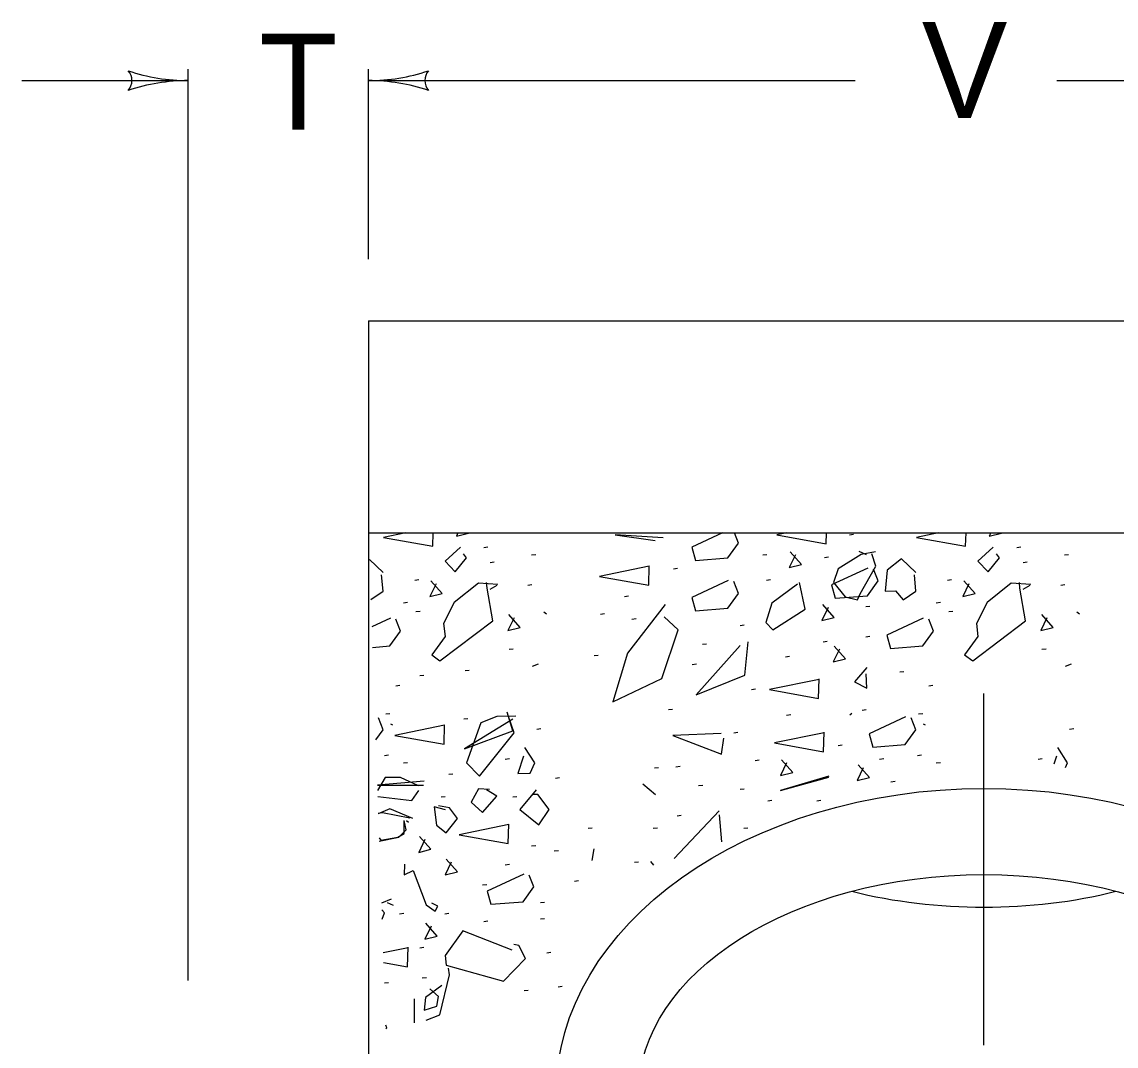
# Model space of a CAD drawing. Extents: x 997.6 to 1036.8, y 998.9 to 1022.7.
# Drawn here: x 1014.75 to 1017.028, y 1011.716 to 1013.849 of the extents above; entities that cross this region are included whole.
import ezdxf

# ---------------------------------------------------------------- set-up
doc = ezdxf.new("R2010")
doc.units = 0
doc.layers.add('Level 1', color=7, linetype='Continuous')

msp = doc.modelspace()

# ---------------------------------------------------------------- linework, layer by layer
at = {"layer": 'Level 1'}
for p, q in [((1015.0963, 1011.853), (1015.0963, 1013.7504)), ((1015.4713, 1013.355), (1015.4713, 1013.7504)), ((1014.7498, 1013.7267), (1015.0963, 1013.7267)), ((1015.4713, 1013.7267), (1016.4843, 1013.7267)), ((1016.9045, 1013.7267), (1018.0338, 1013.7267)), ((1015.4713, 1013.2267), (1018.0338, 1013.2267)), ((1015.4713, 1013.2267), (1015.4713, 1011.1598)), ((1015.4713, 1012.7848), (1018.0338, 1012.7848)), ((1016.7525, 1011.7185), (1016.7525, 1012.4508))]:
    msp.add_line(p, q, dxfattribs=at)
for points in [[(1015.5489, 1012.7848), (1015.5028, 1012.7753)], [(1015.6052, 1012.7572), (1015.6059, 1012.7848)], [(1015.6575, 1012.7848), (1015.6543, 1012.7781)], [(1015.6543, 1012.7781), (1015.6798, 1012.7844)], [(1015.6798, 1012.7844), (1015.6795, 1012.7848)], [(1016.0848, 1012.7743), (1015.9846, 1012.7808), (1016.0678, 1012.769)], [(1016.2085, 1012.7848), (1016.1446, 1012.7552)], [(1016.2417, 1012.7637), (1016.2334, 1012.7848)], [(1016.3421, 1012.7848), (1016.3214, 1012.7806)], [(1016.3214, 1012.7806), (1016.4238, 1012.7624)], [(1016.4238, 1012.7624), (1016.4245, 1012.7848)], [(1016.4812, 1012.7813), (1016.4726, 1012.7802)], [(1016.6582, 1012.7848), (1016.612, 1012.7753)], [(1016.7144, 1012.7572), (1016.7152, 1012.7848)], [(1016.7667, 1012.7848), (1016.7635, 1012.7781)], [(1016.7635, 1012.7781), (1016.7891, 1012.7844)], [(1016.7891, 1012.7844), (1016.7887, 1012.7848)], [(1015.5028, 1012.7753), (1015.6052, 1012.7572)], [(1015.6627, 1012.7552), (1015.6307, 1012.7263), (1015.652, 1012.7039), (1015.6755, 1012.7328), (1015.6691, 1012.7413)], [(1015.7201, 1012.7551), (1015.7115, 1012.754)], [(1016.1446, 1012.7552), (1016.1521, 1012.7274)], [(1016.2193, 1012.7328), (1016.2417, 1012.7637)], [(1016.612, 1012.7753), (1016.7144, 1012.7572)], [(1016.7719, 1012.7552), (1016.7399, 1012.7263), (1016.7613, 1012.7039), (1016.7848, 1012.7328), (1016.7783, 1012.7413)], [(1016.8293, 1012.7551), (1016.8208, 1012.754)], [(1015.8196, 1012.7393), (1015.811, 1012.7383)], [(1016.1521, 1012.7274), (1016.2193, 1012.7328)], [(1016.3005, 1012.7393), (1016.2919, 1012.7383)], [(1016.3601, 1012.7393), (1016.3473, 1012.7126), (1016.3728, 1012.719), (1016.3494, 1012.7457)], [(1016.4288, 1012.7341), (1016.4203, 1012.7331)], [(1016.5266, 1012.7456), (1016.4967, 1012.7402), (1016.4487, 1012.7103), (1016.4391, 1012.6815), (1016.4636, 1012.6517), (1016.4893, 1012.6453), (1016.4946, 1012.6581), (1016.5277, 1012.7157), (1016.5191, 1012.7413)], [(1016.4924, 1012.7466), (1016.5073, 1012.7402)], [(1016.9288, 1012.7393), (1016.9203, 1012.7383)], [(1015.5016, 1012.7028), (1015.4733, 1012.7292)], [(1015.7332, 1012.7237), (1015.7246, 1012.7226)], [(1016.0558, 1012.7155), (1015.9523, 1012.6942), (1016.0548, 1012.676), (1016.0558, 1012.7166)], [(1016.1146, 1012.7106), (1016.1061, 1012.7095)], [(1016.5109, 1012.7118), (1016.4352, 1012.6766), (1016.4427, 1012.6488), (1016.5099, 1012.6542), (1016.5323, 1012.6852), (1016.5227, 1012.7097)], [(1016.6108, 1012.7028), (1016.581, 1012.7306), (1016.5511, 1012.7072), (1016.5468, 1012.6634), (1016.5682, 1012.6645), (1016.5842, 1012.6453), (1016.6108, 1012.6634), (1016.6077, 1012.6975)], [(1016.8424, 1012.7237), (1016.8338, 1012.7226)], [(1015.5016, 1012.6634), (1015.4984, 1012.6975)], [(1015.5761, 1012.687), (1015.5675, 1012.6859)], [(1016.2203, 1012.6857), (1016.1446, 1012.6504), (1016.1521, 1012.6227), (1016.2193, 1012.628), (1016.2417, 1012.659), (1016.2321, 1012.6835)], [(1016.3083, 1012.687), (1016.2998, 1012.6859)], [(1016.6853, 1012.687), (1016.6768, 1012.6859)], [(1015.4762, 1012.646), (1015.5016, 1012.6634)], [(1015.6121, 1012.6791), (1015.5993, 1012.6524), (1015.6249, 1012.6588), (1015.6014, 1012.6854)], [(1015.7406, 1012.6773), (1015.7, 1012.6805), (1015.6499, 1012.6399), (1015.6275, 1012.5962), (1015.6307, 1012.5695), (1015.6029, 1012.5311), (1015.62, 1012.5183), (1015.7299, 1012.6015), (1015.7182, 1012.6698), (1015.7171, 1012.6815)], [(1015.7246, 1012.6677), (1015.7395, 1012.6762)], [(1015.8117, 1012.6765), (1015.8032, 1012.6754)], [(1016.3644, 1012.6783), (1016.3111, 1012.6388), (1016.2983, 1012.5983), (1016.3132, 1012.5834), (1016.3804, 1012.6261), (1016.3687, 1012.6815)], [(1016.7213, 1012.6791), (1016.7085, 1012.6524), (1016.7342, 1012.6588), (1016.7107, 1012.6854)], [(1016.8498, 1012.6773), (1016.8093, 1012.6805), (1016.7592, 1012.6399), (1016.7368, 1012.5962), (1016.7399, 1012.5695), (1016.7122, 1012.5311), (1016.7293, 1012.5183), (1016.8392, 1012.6015), (1016.8274, 1012.6698), (1016.8263, 1012.6815)], [(1016.8338, 1012.6677), (1016.8488, 1012.6762)], [(1016.9209, 1012.6765), (1016.9124, 1012.6754)], [(1016.0125, 1012.6529), (1016.004, 1012.6519)], [(1015.5525, 1012.6398), (1015.544, 1012.6388)], [(1015.5787, 1012.6216), (1015.5702, 1012.6205)], [(1015.8419, 1012.6154), (1015.8366, 1012.6197)], [(1016.0892, 1012.6357), (1016.0102, 1012.5343), (1015.9803, 1012.4329), (1016.0817, 1012.482), (1016.1158, 1012.5834), (1016.087, 1012.6101)], [(1016.4281, 1012.6293), (1016.4153, 1012.6027), (1016.4409, 1012.6091), (1016.4174, 1012.6358)], [(1016.5152, 1012.632), (1016.5066, 1012.6309)], [(1016.6618, 1012.6398), (1016.6533, 1012.6388)], [(1016.6879, 1012.6216), (1016.6794, 1012.6205)], [(1016.9512, 1012.6154), (1016.9458, 1012.6197)], [(1015.5169, 1012.6071), (1015.4782, 1012.589)], [(1015.5383, 1012.5804), (1015.5286, 1012.605)], [(1015.7744, 1012.6083), (1015.7616, 1012.5817), (1015.7872, 1012.5881), (1015.7638, 1012.6148)], [(1015.9628, 1012.6163), (1015.9543, 1012.6153)], [(1016.0283, 1012.6058), (1016.0197, 1012.6048)], [(1016.6262, 1012.6071), (1016.5504, 1012.5719), (1016.5578, 1012.5442), (1016.6251, 1012.5495), (1016.6475, 1012.5804), (1016.6378, 1012.605)], [(1016.8837, 1012.6083), (1016.8708, 1012.5817), (1016.8964, 1012.5881), (1016.873, 1012.6148)], [(1015.5158, 1012.5495), (1015.5383, 1012.5804)], [(1016.2533, 1012.5928), (1016.2448, 1012.5917)], [(1015.4797, 1012.5466), (1015.5158, 1012.5495)], [(1016.2449, 1012.5503), (1016.1532, 1012.4479), (1016.2545, 1012.4884), (1016.262, 1012.5578)], [(1016.1748, 1012.5535), (1016.1663, 1012.5524)], [(1016.4262, 1012.5588), (1016.4176, 1012.5577)], [(1016.4517, 1012.5429), (1016.4388, 1012.5163), (1016.4645, 1012.5227), (1016.441, 1012.5493)], [(1016.5152, 1012.5692), (1016.5066, 1012.5681)], [(1015.7724, 1012.543), (1015.7639, 1012.5419)], [(1015.9497, 1012.5299), (1015.9412, 1012.5288)], [(1016.3476, 1012.5273), (1016.3391, 1012.5263)], [(1016.8817, 1012.543), (1016.8732, 1012.5419)], [(1015.8248, 1012.5119), (1015.8121, 1012.5066)], [(1016.1539, 1012.5116), (1016.1453, 1012.5105)], [(1016.5084, 1012.5044), (1016.4828, 1012.4746), (1016.5084, 1012.4618), (1016.5073, 1012.4916)], [(1016.9341, 1012.5119), (1016.9213, 1012.5066)], [(1015.5866, 1012.488), (1015.578, 1012.487)], [(1015.6808, 1012.4985), (1015.6723, 1012.4974)], [(1016.4092, 1012.4799), (1016.3058, 1012.4586), (1016.4082, 1012.4404), (1016.4092, 1012.4809)], [(1016.5858, 1012.4959), (1016.5773, 1012.4948)], [(1015.5368, 1012.4671), (1015.5283, 1012.466)], [(1016.2769, 1012.4593), (1016.2684, 1012.4582)], [(1016.6461, 1012.4671), (1016.6375, 1012.466)], [(1016.1042, 1012.4173), (1016.0956, 1012.4163)], [(1016.5073, 1012.4163), (1016.4988, 1012.4152)], [(1015.5016, 1012.3752), (1015.492, 1012.3997)], [(1015.5158, 1012.4084), (1015.5073, 1012.4073)], [(1015.6782, 1012.3979), (1015.6697, 1012.3968)], [(1015.7715, 1012.3971), (1015.6713, 1012.3352), (1015.7715, 1012.3725), (1015.7598, 1012.412)], [(1015.7779, 1012.4035), (1015.7384, 1012.4024), (1015.7053, 1012.3896), (1015.6755, 1012.3063), (1015.7022, 1012.2787), (1015.7748, 1012.3683), (1015.7619, 1012.4045)], [(1016.3503, 1012.4058), (1016.3417, 1012.4047)], [(1016.4775, 1012.4088), (1016.4733, 1012.4056)], [(1016.5895, 1012.4018), (1016.5138, 1012.3666), (1016.5212, 1012.3388), (1016.5884, 1012.3442), (1016.6108, 1012.3752), (1016.6013, 1012.3997)], [(1016.6251, 1012.4084), (1016.6166, 1012.4073)], [(1015.4864, 1012.3541), (1015.5016, 1012.3752)], [(1015.5218, 1012.3843), (1015.5176, 1012.3864)], [(1015.6298, 1012.3846), (1015.5263, 1012.3632), (1015.6288, 1012.3451), (1015.6298, 1012.3856)], [(1015.83, 1012.377), (1015.8215, 1012.3759)], [(1016.2054, 1012.3672), (1016.1052, 1012.3629), (1016.2065, 1012.3245), (1016.2108, 1012.3576)], [(1016.2403, 1012.3691), (1016.2318, 1012.3681)], [(1016.4197, 1012.3688), (1016.3162, 1012.3475), (1016.4186, 1012.3293), (1016.4197, 1012.3699)], [(1016.6311, 1012.3843), (1016.6268, 1012.3864)], [(1016.9393, 1012.377), (1016.9308, 1012.3759)], [(1015.5133, 1012.322), (1015.5047, 1012.3209)], [(1015.7939, 1012.3203), (1015.7822, 1012.284), (1015.8078, 1012.285), (1015.8174, 1012.3063), (1015.7971, 1012.3384)], [(1016.4576, 1012.3429), (1016.449, 1012.3419)], [(1016.6225, 1012.322), (1016.6139, 1012.3209)], [(1016.9267, 1012.3063), (1016.9063, 1012.3384)], [(1015.5525, 1012.3063), (1015.544, 1012.3053)], [(1015.7646, 1012.3142), (1015.756, 1012.3131)], [(1016.1198, 1012.2984), (1016.1113, 1012.2973)], [(1016.2848, 1012.3115), (1016.2763, 1012.3105)], [(1016.3418, 1012.3063), (1016.3289, 1012.2796), (1016.3545, 1012.2859), (1016.3311, 1012.3126)], [(1016.5014, 1012.2958), (1016.4886, 1012.2691), (1016.5143, 1012.2755), (1016.4908, 1012.3022)], [(1016.5439, 1012.3142), (1016.5354, 1012.3131)], [(1016.6618, 1012.3063), (1016.6533, 1012.3053)], [(1016.8738, 1012.3142), (1016.8653, 1012.3131)], [(1016.9032, 1012.3203), (1016.8977, 1012.3034)], [(1016.9223, 1012.2966), (1016.9267, 1012.3063)], [(1015.6468, 1012.2828), (1015.6383, 1012.2817)], [(1016.0753, 1012.2958), (1016.0668, 1012.2948)], [(1016.4295, 1012.2787), (1016.3292, 1012.2488), (1016.4295, 1012.2765)], [(1015.5869, 1012.268), (1015.4898, 1012.2598)], [(1015.4898, 1012.2594), (1015.5859, 1012.2594)], [(1015.5058, 1012.2754), (1015.4902, 1012.2485)], [(1015.5378, 1012.2754), (1015.5058, 1012.2754)], [(1015.5753, 1012.2583), (1015.5378, 1012.2754)], [(1015.8693, 1012.2749), (1015.8608, 1012.2738)], [(1016.0688, 1012.2392), (1016.0422, 1012.2616)], [(1016.167, 1012.2592), (1016.1584, 1012.2581)], [(1016.5675, 1012.267), (1016.559, 1012.2659)], [(1015.4906, 1012.2362), (1015.5262, 1012.2317)], [(1015.5262, 1012.2317), (1015.5613, 1012.2274)], [(1015.5613, 1012.2274), (1015.5763, 1012.2488)], [(1015.6311, 1012.2356), (1015.6225, 1012.2345)], [(1015.7235, 1012.2509), (1015.7, 1012.252), (1015.6851, 1012.2243), (1015.7086, 1012.2029), (1015.7384, 1012.237), (1015.7171, 1012.2498)], [(1015.7803, 1012.2356), (1015.7718, 1012.2345)], [(1015.8206, 1012.2498), (1015.7864, 1012.2093), (1015.8259, 1012.1773), (1015.8473, 1012.2093), (1015.8238, 1012.2403), (1015.8121, 1012.2403)], [(1016.2533, 1012.2513), (1016.2448, 1012.2503)], [(1015.5155, 1012.2103), (1015.4918, 1012.1998)], [(1015.5635, 1012.1901), (1015.5155, 1012.2103)], [(1015.6318, 1012.2083), (1015.6083, 1012.2146), (1015.6126, 1012.1763), (1015.6328, 1012.1603), (1015.6563, 1012.1901), (1015.6403, 1012.2125), (1015.6168, 1012.2168)], [(1016.311, 1012.2278), (1016.3024, 1012.2267)], [(1016.4131, 1012.2278), (1016.4045, 1012.2267)], [(1015.5005, 1012.2018), (1015.4918, 1012.2006)], [(1015.5571, 1012.1912), (1015.5005, 1012.2018)], [(1015.5496, 1012.1666), (1015.5453, 1012.1858)], [(1015.5453, 1012.1592), (1015.5453, 1012.1858)], [(1015.5507, 1012.1858), (1015.5549, 1012.1826)], [(1016.2012, 1012.2061), (1016.1077, 1012.1073)], [(1016.1225, 1012.1963), (1016.1139, 1012.1953)], [(1016.207, 1012.1414), (1016.2023, 1012.1976)], [(1015.5347, 1012.1517), (1015.5496, 1012.1666)], [(1015.7633, 1012.1778), (1015.6598, 1012.1564), (1015.7623, 1012.1383), (1015.7633, 1012.1788)], [(1015.9373, 1012.1702), (1015.9288, 1012.1691)], [(1016.0728, 1012.1702), (1016.0642, 1012.1691)], [(1016.2613, 1012.1702), (1016.2527, 1012.1691)], [(1015.4936, 1012.15), (1015.4973, 1012.1453)], [(1015.4938, 1012.1432), (1015.5347, 1012.1517)], [(1015.4973, 1012.1453), (1015.5325, 1012.1517)], [(1015.5325, 1012.1517), (1015.5453, 1012.1592)], [(1015.5885, 1012.1465), (1015.5758, 1012.1198), (1015.6013, 1012.1263), (1015.5778, 1012.1529)], [(1015.8196, 1012.1335), (1015.811, 1012.1324)], [(1015.8667, 1012.123), (1015.8582, 1012.122)], [(1015.9369, 1012.1026), (1015.9412, 1012.1272)], [(1015.5464, 1012.0952), (1015.5453, 1012.0728), (1015.5645, 1012.0823), (1015.5913, 1012.0108), (1015.6104, 1011.997), (1015.6158, 1012.0077), (1015.6029, 1012.0141)], [(1015.6435, 1012.0994), (1015.6307, 1012.0728), (1015.6563, 1012.0792), (1015.6328, 1012.1058)], [(1015.7646, 1012.0943), (1015.756, 1012.0932)], [(1016.0335, 1012.0995), (1016.0249, 1012.0984)], [(1016.0656, 1012.0929), (1016.0588, 1012.1006)], [(1015.7944, 1012.0746), (1015.7187, 1012.0393), (1015.7261, 1012.0116), (1015.7933, 1012.0169), (1015.8158, 1012.0479), (1015.8061, 1012.0724)], [(1015.7174, 1012.0523), (1015.7089, 1012.0513)], [(1015.9086, 1012.0602), (1015.9, 1012.0592)], [(1015.5187, 1012.0226), (1015.4983, 1012.0139)], [(1015.5102, 1012.0151), (1015.5229, 1012.0098)], [(1015.8378, 1012.0157), (1015.8293, 1012.0147)], [(1015.5048, 1011.9938), (1015.4988, 1012.0002)], [(1015.4995, 1011.9805), (1015.5048, 1011.9938)], [(1015.5447, 1011.9922), (1015.5361, 1011.9911)], [(1015.6389, 1011.9922), (1015.6303, 1011.9911)], [(1015.8378, 1011.9817), (1015.8293, 1011.9806)], [(1015.6016, 1011.9659), (1015.5888, 1011.9393), (1015.6144, 1011.9456), (1015.5909, 1011.9723)], [(1015.7201, 1011.9764), (1015.7115, 1011.9753)], [(1015.7704, 1011.9159), (1015.668, 1011.9564), (1015.6307, 1011.9053), (1015.6328, 1011.8849), (1015.7523, 1011.8519), (1015.7982, 1011.8988), (1015.7843, 1011.9255), (1015.7737, 1011.9277)], [(1015.5539, 1011.9212), (1015.502, 1011.9105)], [(1015.5528, 1011.8817), (1015.5539, 1011.9223)], [(1015.5866, 1011.9214), (1015.578, 1011.9204)], [(1015.5027, 1011.8906), (1015.5528, 1011.8817)], [(1015.851, 1011.911), (1015.8424, 1011.9099)], [(1015.6403, 1011.8647), (1015.6382, 1011.8786)], [(1015.5133, 1011.8482), (1015.5047, 1011.8471)], [(1015.5918, 1011.8587), (1015.5833, 1011.8576)], [(1015.62, 1011.7815), (1015.6403, 1011.8647)], [(1015.6243, 1011.8423), (1015.5902, 1011.8178), (1015.5869, 1011.7911), (1015.6136, 1011.7996), (1015.6168, 1011.8198), (1015.5987, 1011.8359)], [(1015.8038, 1011.8324), (1015.7953, 1011.8314)], [(1015.8745, 1011.8403), (1015.866, 1011.8393)], [(1015.5667, 1011.8145), (1015.5667, 1011.7646)], [(1015.5914, 1011.7707), (1015.62, 1011.7815)], [(1015.5094, 1011.7547), (1015.5073, 1011.7603)], [(1015.5076, 1011.7521), (1015.5094, 1011.7547)]]:
    msp.add_lwpolyline(points, dxfattribs=at)
for centre, radius, start, end in [((1014.9476, 1013.7267), 0.0313, 318.7746, 40.8913), ((1015.0963, 1014.1176), 0.3909, 251.3472, 269.9939), ((1015.4713, 1014.1176), 0.3909, 270, 288.6688), ((1015.6199, 1013.7266), 0.0313, 138.7746, 220.8913), ((1015.0963, 1013.3357), 0.3909, 90, 108.6688), ((1015.0963, 1013.3357), 0.3909, 89.9878, 90), ((1015.4713, 1014.1176), 0.3909, 269.9878, 270), ((1015.4713, 1013.3357), 0.3909, 71.3472, 89.9939)]:
    msp.add_arc(centre, radius, start, end, dxfattribs=at)
for major_axis, ratio in [((0.8906, 0), 0.714351), ((0.7188, 0), 0.635478)]:
    msp.add_ellipse((1016.7525, 1011.6166), major_axis=major_axis, ratio=ratio, dxfattribs=at)
msp.add_ellipse((1016.7525, 1012.4418), major_axis=(0.7188, 0), ratio=0.606913, start_param=4.320203, end_param=5.10452, dxfattribs=at)

# ---------------------------------------------------------------- texts
for s, p in [('V', (1016.6231, 1013.6489)), ('T', (1015.2439, 1013.6243))]:
    msp.add_text(s, height=0.2, dxfattribs=at).set_placement(p)

doc.saveas('drawing.dxf')
